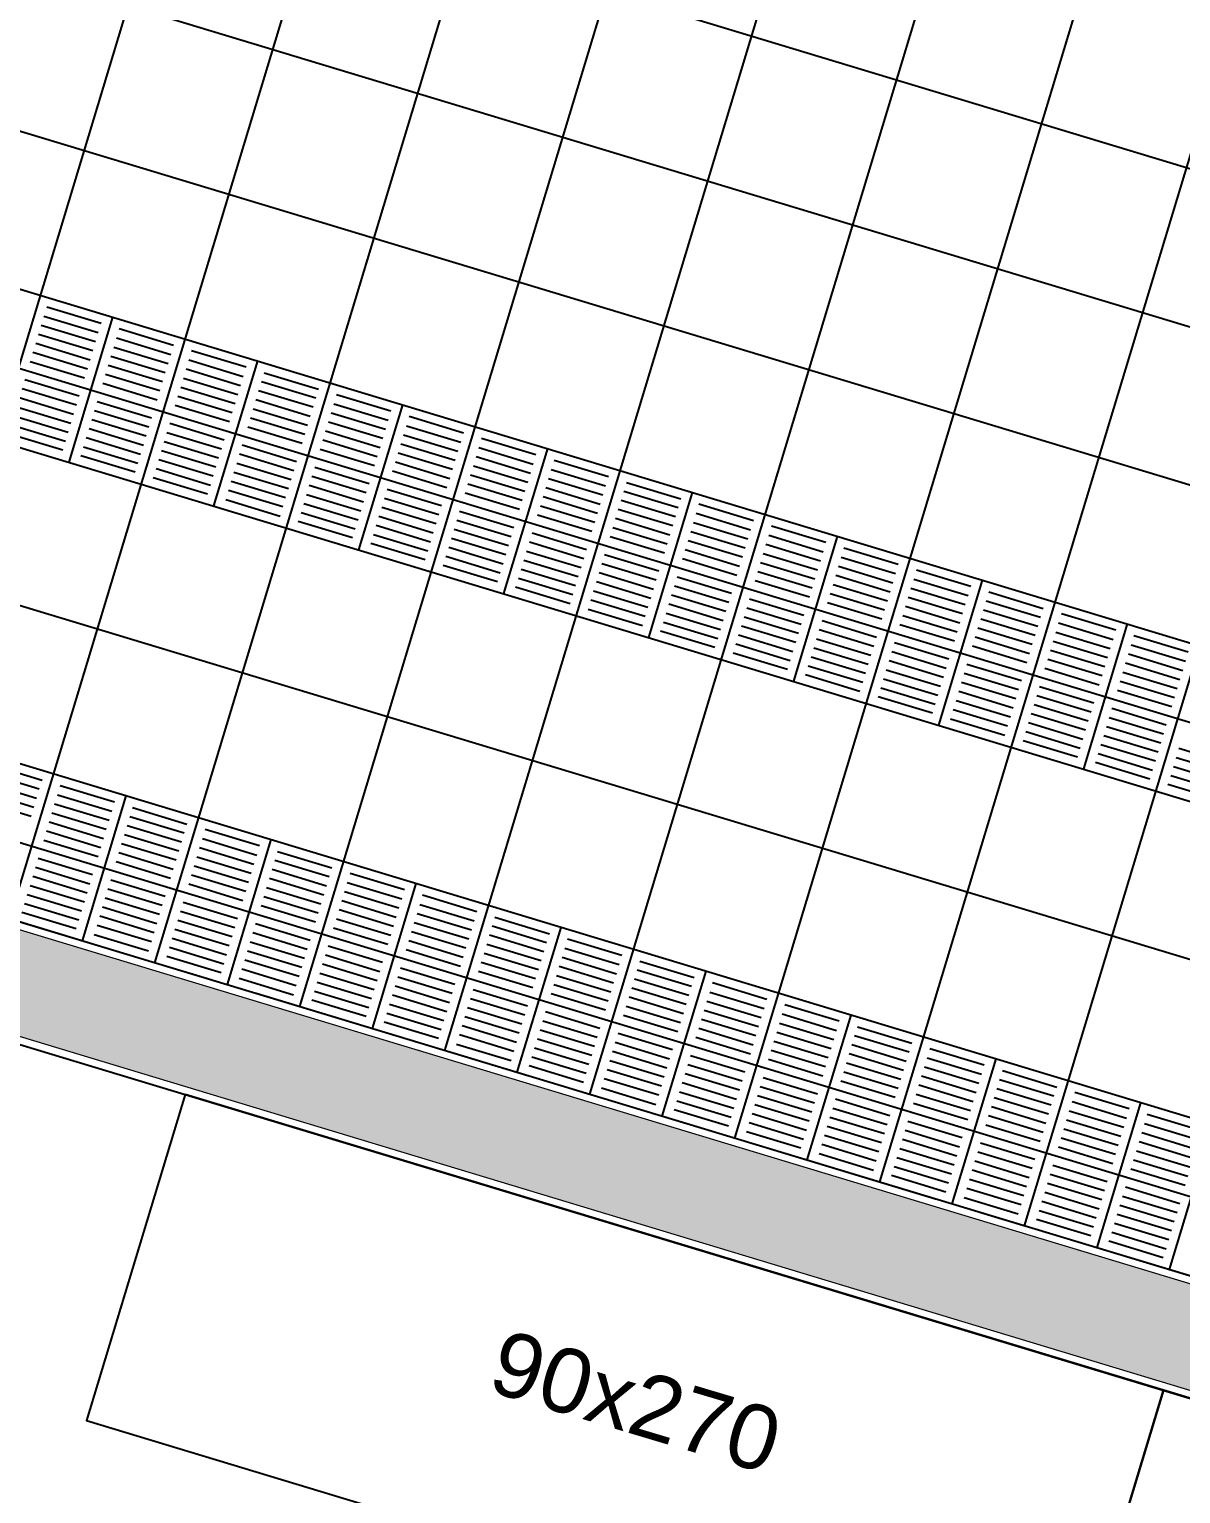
# Model space of a CAD drawing. Header units: inches. Extents: x -309 to 190, y -1585 to -1350.
# Drawn here: x -199.453 to -196.411, y -1378.239 to -1374.371 of the extents above; entities that cross this region are included whole.
import ezdxf

# ---------------------------------------------------------------- set-up
doc = ezdxf.new("R2010")
doc.units = ezdxf.units.IN
doc.header["$MEASUREMENT"] = 0
doc.linetypes.add('CENTER2', pattern=[1.125, 0.75, -0.125, 0.125, -0.125])
doc.linetypes.add('HIDDEN', pattern=[0.375, 0.25, -0.125])
doc.layers.get('0').update_dxf_attribs({"color": 9, "linetype": 'CONTINUOUS'})
for name, color, linetype in [('10-TEXTO', 9, 'CONTINUOUS'), ('CIEGOS', 9, 'CONTINUOUS'), ('DET', 9, 'CONTINUOUS'), ('lm', 9, 'HIDDEN'), ('NO VIDENTES', 9, 'CONTINUOUS'), ('REVOQUE', 9, 'CONTINUOUS')]:
    doc.layers.add(name, color=color, linetype=linetype)
doc.layers.add('MURO 27', color=9, linetype='CONTINUOUS', lineweight=9)
doc.styles.add('ROMANS', font='arial.ttf')

msp = doc.modelspace()

# ---------------------------------------------------------------- hatches: boundary and pattern name
at = {"layer": 'MURO 27'}
h = msp.add_hatch(color=256, dxfattribs=at)
h.paths.add_polyline_path([(-206.8918, -1375.3082), (-211.4118, -1375.3082), (-211.4118, -1375.5782), (-208.6918, -1375.5782), (-208.6918, -1379.1682), (-208.4218, -1379.1682), (-208.4218, -1375.5782), (-206.8918, -1375.5782)])
h.paths.add_polyline_path([(-204.0482, -1375.6497), (-204.3067, -1375.5715), (-204.5294, -1376.3082), (-206.1218, -1376.3082), (-206.1218, -1375.3082), (-206.6218, -1375.3082), (-206.6218, -1375.5782), (-206.3918, -1375.5782), (-206.3918, -1376.3082), (-206.6218, -1376.3082), (-206.6218, -1375.9682), (-206.8918, -1375.9682), (-206.8918, -1378.8982), (-207.5818, -1378.8982), (-207.5818, -1379.1682), (-206.8918, -1379.1682), (-206.8918, -1378.9882), (-206.6218, -1378.9882), (-206.6218, -1376.5782), (-204.329, -1376.5782)])
h.paths.add_polyline_path([(-203.7499, -1375.4578), (-203.8281, -1375.7163), (-192.2851, -1379.2072), (-192.2851, -1379.1382), (-192.2261, -1378.943)])
h.paths.add_polyline_path([(-191.707, -1379.0999), (-191.7851, -1379.3584), (-184.6557, -1381.5145), (-184.5775, -1381.2561)])
h.paths.add_polyline_path([(-184.2118, -1381.8667), (-184.4818, -1381.8667), (-184.4818, -1383.6882), (-184.2118, -1383.6882)])
h.paths.add_polyline_path([(-184.2118, -1383.8882), (-184.4818, -1383.8882), (-184.4818, -1389.5882), (-184.2118, -1389.5882)])
h.paths.add_polyline_path([(-184.2118, -1389.7882), (-184.4818, -1389.7882), (-184.4818, -1395.4882), (-184.2118, -1395.4882)])
h.paths.add_polyline_path([(-184.2118, -1395.6882), (-184.4818, -1395.6882), (-184.4818, -1398.7382), (-184.2118, -1398.7382)])
h.paths.add_polyline_path([(-184.2118, -1399.9782), (-184.4818, -1399.9782), (-184.4818, -1401.2382), (-184.2118, -1401.2382)])
h.paths.add_polyline_path([(-184.2118, -1413.5382), (-184.4818, -1413.5382), (-184.4818, -1419.1182), (-184.2118, -1419.1182)])
h.paths.add_polyline_path([(-184.2118, -1410.6582), (-184.4818, -1410.6582), (-184.4818, -1410.8982), (-184.2118, -1410.8982)])
h.paths.add_polyline_path([(-199.2985, -1419.1182), (-206.0818, -1419.1182), (-206.0818, -1419.3882), (-199.2985, -1419.3882)])
h.paths.add_polyline_path([(-207.1218, -1419.1182), (-234.1018, -1419.1182), (-234.1018, -1419.3882), (-207.1218, -1419.3882)])
h.paths.add_polyline_path([(-192.0152, -1419.1182), (-198.7985, -1419.1182), (-198.7985, -1419.3882), (-192.0152, -1419.3882)])
h.paths.add_polyline_path([(-184.7118, -1419.1182), (-191.5152, -1419.1182), (-191.5152, -1419.3882), (-184.7118, -1419.3882)])
h.paths.add_polyline_path([(-234.3318, -1413.5382), (-234.6018, -1413.5382), (-234.6018, -1419.1182), (-234.3318, -1419.1182)])
h.paths.add_polyline_path([(-234.3318, -1407.6382), (-234.6018, -1407.6382), (-234.6018, -1413.0382), (-234.3318, -1413.0382)])
h.paths.add_polyline_path([(-234.3318, -1401.7382), (-234.6018, -1401.7382), (-234.6018, -1407.1382), (-234.3318, -1407.1382)])
h.paths.add_polyline_path([(-234.3318, -1398.0282), (-234.6018, -1398.0282), (-234.6018, -1401.2382), (-234.3318, -1401.2382)])
h.paths.add_polyline_path([(-234.3318, -1384.0382), (-234.6018, -1384.0382), (-234.6018, -1389.4382), (-234.3318, -1389.4382)])
h.paths.add_polyline_path([(-234.3318, -1389.9382), (-234.6018, -1389.9382), (-234.6018, -1395.3382), (-234.3318, -1395.3382)])
h.paths.add_polyline_path([(-234.3318, -1379.3782), (-234.6018, -1379.3782), (-234.6018, -1382.0482), (-234.3318, -1382.0482)])
h.paths.add_polyline_path([(-234.3318, -1382.5882), (-234.6018, -1382.5882), (-234.6018, -1383.5382), (-234.3318, -1383.5382)])
h.paths.add_polyline_path([(-206.6218, -1389.9382), (-206.8918, -1389.9382), (-206.8918, -1395.3382), (-206.6218, -1395.3382)])
h.paths.add_polyline_path([(-206.6218, -1384.0382), (-206.8918, -1384.0382), (-206.8918, -1389.4382), (-206.6218, -1389.4382)])
h.paths.add_polyline_path([(-206.6218, -1379.4882), (-206.8918, -1379.4882), (-206.8918, -1383.5382), (-206.6218, -1383.5382)])
h.paths.add_polyline_path([(-206.6218, -1398.0282), (-206.8918, -1398.0282), (-206.8918, -1401.2382), (-206.6218, -1401.2382)])
h.paths.add_polyline_path([(-206.6218, -1401.7382), (-206.8918, -1401.7382), (-206.8918, -1407.1382), (-206.6218, -1407.1382)])
h.paths.add_polyline_path([(-206.6218, -1407.6382), (-206.8918, -1407.6382), (-206.8918, -1407.7482), (-206.6218, -1407.7482)])

# ---------------------------------------------------------------- linework, layer by layer
for points in [[(-196.4569, -1377.9664), (-199.0413, -1377.1848), (-199.3018, -1378.0463), (-196.7174, -1378.8279)], [(-193.8725, -1378.748), (-196.4569, -1377.9664), (-196.7174, -1378.8279), (-194.1331, -1379.6095)]]:
    msp.add_lwpolyline(points, close=True)
at = {"layer": 'CIEGOS'}
for points in [[(-204.0052, -1373.6882), (-171.8211, -1383.4215)], [(-204.0644, -1374.0882), (-172.0635, -1383.7661)], [(-204.1827, -1374.8882), (-172.5483, -1384.4553)]]:
    msp.add_lwpolyline(points, dxfattribs=at)
at = {"layer": 'DET'}
for points in [[(-203.8277, -1372.4882), (-171.094, -1382.3877)], [(-203.8883, -1372.8882), (-171.336, -1382.7329)], [(-199.8867, -1376.6053), (-198.7722, -1372.9201)], [(-199.5038, -1376.7211), (-198.3893, -1373.0359)], [(-199.1209, -1376.8369), (-198.0064, -1373.1517)], [(-203.946, -1373.2882), (-171.5788, -1383.0769)], [(-198.738, -1376.9527), (-197.6235, -1373.2675)], [(-198.3552, -1377.0685), (-197.2407, -1373.3833)], [(-197.9723, -1377.1843), (-196.8578, -1373.4991)], [(-197.5894, -1377.3), (-196.4749, -1373.6149)], [(-197.2065, -1377.4158), (-196.092, -1373.7307)], [(-196.8237, -1377.5316), (-195.7092, -1373.8465)], [(-204.0348, -1373.8882), (-171.9423, -1383.5938)], [(-196.4408, -1377.6474), (-195.3263, -1373.9623)], [(-204.1235, -1374.4882), (-172.3059, -1384.1107)], [(-204.2123, -1375.0882), (-172.6803, -1384.6243)], [(-199.3478, -1375.5146), (-199.2321, -1375.1317)], [(-198.965, -1375.6304), (-198.8492, -1375.2475)], [(-198.5821, -1375.7462), (-198.4663, -1375.3633)], [(-198.1992, -1375.8619), (-198.0834, -1375.4791)], [(-197.8164, -1375.9777), (-197.7006, -1375.5949)], [(-197.4335, -1376.0935), (-197.3177, -1375.7107)], [(-197.0506, -1376.2093), (-196.9348, -1375.8264)], [(-196.6677, -1376.3251), (-196.5519, -1375.9422)], [(-199.3123, -1376.779), (-199.1966, -1376.3961)], [(-198.9295, -1376.8948), (-198.8137, -1376.5119)], [(-198.5466, -1377.0106), (-198.4308, -1376.6277)], [(-198.1637, -1377.1264), (-198.0479, -1376.7435)], [(-197.7809, -1377.2421), (-197.6651, -1376.8593)], [(-197.398, -1377.3579), (-197.2822, -1376.9751)]]:
    msp.add_lwpolyline(points, dxfattribs=at)
at = {"layer": 'lm', "linetype": 'CENTER2'}
msp.add_lwpolyline([(-206.3913, -1374.6381), (-171.2368, -1385.2698)], dxfattribs=at)
at = {"layer": 'MURO 27'}
for points in [[(-206.6218, -1375.3082), (-206.1218, -1375.3082), (-206.1218, -1376.3082), (-204.5294, -1376.3082), (-204.2285, -1375.3131), (-184.5775, -1381.2561)], [(-206.6218, -1376.5782), (-204.329, -1376.5782), (-204.0482, -1375.6497), (-184.6557, -1381.5145)]]:
    msp.add_lwpolyline(points, dxfattribs=at)
at = {"layer": 'NO VIDENTES'}
for p, q in [((-199.2632, -1375.1484), (-199.4068, -1375.105)), ((-199.414, -1375.1289), (-199.2705, -1375.1723)), ((-199.4285, -1375.1767), (-199.2849, -1375.2202)), ((-199.4213, -1375.1528), (-199.2777, -1375.1962)), ((-199.2226, -1375.1868), (-199.079, -1375.2302)), ((-199.0718, -1375.2063), (-199.2154, -1375.1629)), ((-199.443, -1375.2246), (-199.2994, -1375.268)), ((-199.4357, -1375.2007), (-199.2922, -1375.2441)), ((-199.2298, -1375.2107), (-199.0863, -1375.2541)), ((-198.8803, -1375.2642), (-199.0239, -1375.2207)), ((-199.4502, -1375.2485), (-199.3066, -1375.292)), ((-199.2443, -1375.2586), (-199.1007, -1375.302)), ((-199.2371, -1375.2346), (-199.0935, -1375.2781)), ((-199.0312, -1375.2447), (-198.8876, -1375.2881)), ((-199.4647, -1375.2964), (-199.3211, -1375.3398)), ((-199.2515, -1375.2825), (-199.108, -1375.3259)), ((-199.0456, -1375.2925), (-198.9021, -1375.336)), ((-199.0384, -1375.2686), (-198.8948, -1375.312)), ((-198.6961, -1375.346), (-198.8397, -1375.3026)), ((-198.8325, -1375.2786), (-198.6889, -1375.3221)), ((-199.4719, -1375.3203), (-199.3284, -1375.3637)), ((-199.2588, -1375.3064), (-199.1152, -1375.3499)), ((-199.0601, -1375.3404), (-198.9165, -1375.3838)), ((-199.0529, -1375.3165), (-198.9093, -1375.3599)), ((-198.7034, -1375.3699), (-198.847, -1375.3265)), ((-198.4975, -1375.38), (-198.641, -1375.3365)), ((-199.4864, -1375.3682), (-199.3428, -1375.4116)), ((-199.4792, -1375.3443), (-199.3356, -1375.3877)), ((-199.2805, -1375.3782), (-199.1369, -1375.4216)), ((-199.2733, -1375.3543), (-199.1297, -1375.3977)), ((-199.0673, -1375.3643), (-198.9238, -1375.4077)), ((-198.7179, -1375.4178), (-198.8614, -1375.3744)), ((-198.7106, -1375.3939), (-198.8542, -1375.3504)), ((-198.6483, -1375.3605), (-198.5047, -1375.4039)), ((-199.5009, -1375.416), (-199.3573, -1375.4595)), ((-199.4936, -1375.3921), (-199.3501, -1375.4355)), ((-199.2877, -1375.4021), (-199.1442, -1375.4456)), ((-199.0818, -1375.4122), (-198.9382, -1375.4556)), ((-198.7251, -1375.4417), (-198.8687, -1375.3983)), ((-198.6628, -1375.4083), (-198.5192, -1375.4518)), ((-198.6555, -1375.3844), (-198.5119, -1375.4278)), ((-198.4568, -1375.4184), (-198.3133, -1375.4618)), ((-198.306, -1375.4379), (-198.4496, -1375.3944)), ((-199.3645, -1375.4834), (-199.5081, -1375.44)), ((-199.3022, -1375.45), (-199.1586, -1375.4934)), ((-199.295, -1375.4261), (-199.1514, -1375.4695)), ((-199.0891, -1375.4361), (-198.9455, -1375.4795)), ((-198.7323, -1375.4656), (-198.8759, -1375.4222)), ((-198.6772, -1375.4562), (-198.5337, -1375.4996)), ((-198.67, -1375.4323), (-198.5264, -1375.4757)), ((-198.4641, -1375.4423), (-198.3205, -1375.4857)), ((-198.1146, -1375.4958), (-198.2582, -1375.4523)), ((-199.1731, -1375.5413), (-199.3167, -1375.4979)), ((-199.3094, -1375.4739), (-199.1659, -1375.5174)), ((-199.1035, -1375.484), (-198.96, -1375.5274)), ((-199.0963, -1375.46), (-198.9527, -1375.5035)), ((-198.754, -1375.5374), (-198.8976, -1375.494)), ((-198.7468, -1375.5135), (-198.8904, -1375.4701)), ((-198.6845, -1375.4801), (-198.5409, -1375.5235)), ((-198.4786, -1375.4902), (-198.335, -1375.5336)), ((-198.4713, -1375.4662), (-198.3277, -1375.5096)), ((-198.2654, -1375.4763), (-198.1218, -1375.5197)), ((-199.118, -1375.5318), (-198.9744, -1375.5753)), ((-199.1108, -1375.5079), (-198.9672, -1375.5513)), ((-198.7613, -1375.5614), (-198.9049, -1375.5179)), ((-198.6989, -1375.528), (-198.5554, -1375.5714)), ((-198.4858, -1375.5141), (-198.3422, -1375.5575)), ((-198.2799, -1375.5241), (-198.1363, -1375.5675)), ((-198.2726, -1375.5002), (-198.1291, -1375.5436)), ((-198.074, -1375.5342), (-197.9304, -1375.5776)), ((-197.9232, -1375.5536), (-198.0667, -1375.5102)), ((-198.9817, -1375.5992), (-199.1252, -1375.5558)), ((-198.7758, -1375.6092), (-198.9193, -1375.5658)), ((-198.7685, -1375.5853), (-198.9121, -1375.5419)), ((-198.7062, -1375.5519), (-198.5626, -1375.5953)), ((-198.493, -1375.538), (-198.3495, -1375.5814)), ((-198.2944, -1375.572), (-198.1508, -1375.6154)), ((-198.2871, -1375.548), (-198.1435, -1375.5915)), ((-198.0812, -1375.5581), (-197.9376, -1375.6015)), ((-197.8753, -1375.5681), (-197.7317, -1375.6115)), ((-198.9338, -1375.6137), (-198.7902, -1375.6571)), ((-198.783, -1375.6332), (-198.9266, -1375.5897)), ((-198.7207, -1375.5998), (-198.5771, -1375.6432)), ((-198.7134, -1375.5758), (-198.5698, -1375.6193)), ((-198.5147, -1375.6098), (-198.3712, -1375.6532)), ((-198.5075, -1375.5859), (-198.3639, -1375.6293)), ((-198.3016, -1375.5959), (-198.158, -1375.6393)), ((-198.0957, -1375.6059), (-197.9521, -1375.6494)), ((-198.0884, -1375.582), (-197.9449, -1375.6254)), ((-197.739, -1375.6355), (-197.8825, -1375.5921)), ((-198.7351, -1375.6476), (-198.5916, -1375.691)), ((-198.7279, -1375.6237), (-198.5843, -1375.6671)), ((-198.522, -1375.6337), (-198.3784, -1375.6772)), ((-198.3161, -1375.6438), (-198.1725, -1375.6872)), ((-198.1029, -1375.6299), (-197.9593, -1375.6733)), ((-197.7534, -1375.6833), (-197.897, -1375.6399)), ((-197.7462, -1375.6594), (-197.8898, -1375.616)), ((-197.6911, -1375.6499), (-197.5475, -1375.6934)), ((-197.5403, -1375.6694), (-197.6839, -1375.626)), ((-198.5988, -1375.715), (-198.7424, -1375.6716)), ((-198.5365, -1375.6816), (-198.3929, -1375.725)), ((-198.5292, -1375.6577), (-198.3856, -1375.7011)), ((-198.3305, -1375.6916), (-198.187, -1375.735)), ((-198.3233, -1375.6677), (-198.1797, -1375.7111)), ((-198.1102, -1375.6538), (-197.9666, -1375.6972)), ((-197.7679, -1375.7312), (-197.9115, -1375.6878)), ((-197.7607, -1375.7073), (-197.9042, -1375.6638)), ((-197.6983, -1375.6739), (-197.5548, -1375.7173)), ((-197.3488, -1375.7273), (-197.4924, -1375.6839)), ((-198.4074, -1375.7729), (-198.5509, -1375.7295)), ((-198.5437, -1375.7055), (-198.4001, -1375.7489)), ((-198.3378, -1375.7156), (-198.1942, -1375.759)), ((-198.1319, -1375.7256), (-197.9883, -1375.769)), ((-198.1246, -1375.7017), (-197.9811, -1375.7451)), ((-197.7751, -1375.7551), (-197.9187, -1375.7117)), ((-197.7128, -1375.7217), (-197.5692, -1375.7652)), ((-197.7056, -1375.6978), (-197.562, -1375.7412)), ((-197.4997, -1375.7078), (-197.3561, -1375.7513)), ((-198.3523, -1375.7634), (-198.2087, -1375.8068)), ((-198.345, -1375.7395), (-198.2014, -1375.7829)), ((-198.1391, -1375.7495), (-197.9955, -1375.7929)), ((-197.7896, -1375.803), (-197.9332, -1375.7596)), ((-197.72, -1375.7457), (-197.5765, -1375.7891)), ((-197.5141, -1375.7557), (-197.3706, -1375.7991)), ((-197.5069, -1375.7318), (-197.3633, -1375.7752)), ((-197.3082, -1375.7657), (-197.1646, -1375.8092)), ((-197.1574, -1375.7852), (-197.301, -1375.7418)), ((-198.2159, -1375.8308), (-198.3595, -1375.7873)), ((-198.1536, -1375.7974), (-198.01, -1375.8408)), ((-198.1463, -1375.7735), (-198.0028, -1375.8169)), ((-197.8041, -1375.8508), (-197.9477, -1375.8074)), ((-197.7969, -1375.8269), (-197.9404, -1375.7835)), ((-197.7273, -1375.7696), (-197.5837, -1375.813)), ((-197.5286, -1375.8036), (-197.385, -1375.847)), ((-197.5214, -1375.7796), (-197.3778, -1375.8231)), ((-197.3155, -1375.7897), (-197.1719, -1375.8331)), ((-196.966, -1375.8431), (-197.1096, -1375.7997)), ((-198.0245, -1375.8887), (-198.1681, -1375.8452)), ((-198.1608, -1375.8213), (-198.0172, -1375.8647)), ((-197.8113, -1375.8748), (-197.9549, -1375.8313)), ((-197.749, -1375.8414), (-197.6054, -1375.8848)), ((-197.7418, -1375.8175), (-197.5982, -1375.8609)), ((-197.5358, -1375.8275), (-197.3923, -1375.8709)), ((-197.3299, -1375.8375), (-197.1864, -1375.881)), ((-197.3227, -1375.8136), (-197.1791, -1375.857)), ((-197.1168, -1375.8236), (-196.9732, -1375.8671)), ((-197.8258, -1375.9226), (-197.9694, -1375.8792)), ((-197.8186, -1375.8987), (-197.9621, -1375.8553)), ((-197.7562, -1375.8653), (-197.6127, -1375.9087)), ((-197.5503, -1375.8754), (-197.4067, -1375.9188)), ((-197.3372, -1375.8615), (-197.1936, -1375.9049)), ((-197.1313, -1375.8715), (-196.9877, -1375.9149)), ((-197.124, -1375.8476), (-196.9804, -1375.891)), ((-196.7818, -1375.925), (-196.9254, -1375.8815)), ((-196.9181, -1375.8576), (-196.7745, -1375.901)), ((-197.9766, -1375.9031), (-197.833, -1375.9466)), ((-197.7707, -1375.9132), (-197.6271, -1375.9566)), ((-197.7635, -1375.8892), (-197.6199, -1375.9327)), ((-197.5648, -1375.9232), (-197.4212, -1375.9666)), ((-197.5576, -1375.8993), (-197.414, -1375.9427)), ((-197.3444, -1375.8854), (-197.2008, -1375.9288)), ((-197.1457, -1375.9194), (-197.0022, -1375.9628)), ((-197.1385, -1375.8954), (-196.9949, -1375.9388)), ((-196.789, -1375.9489), (-196.9326, -1375.9055)), ((-196.5831, -1375.9589), (-196.7267, -1375.9155)), ((-197.6416, -1376.0045), (-197.7852, -1375.961)), ((-197.7779, -1375.9371), (-197.6344, -1375.9805)), ((-197.572, -1375.9471), (-197.4285, -1375.9906)), ((-197.3661, -1375.9572), (-197.2225, -1376.0006)), ((-197.3589, -1375.9332), (-197.2153, -1375.9767)), ((-197.153, -1375.9433), (-197.0094, -1375.9867)), ((-196.8035, -1375.9967), (-196.9471, -1375.9533)), ((-196.7962, -1375.9728), (-196.9398, -1375.9294)), ((-196.7339, -1375.9394), (-196.5903, -1375.9828)), ((-197.5865, -1375.995), (-197.4429, -1376.0384)), ((-197.5793, -1375.9711), (-197.4357, -1376.0145)), ((-197.3734, -1375.9811), (-197.2298, -1376.0245)), ((-197.1674, -1375.9911), (-197.0239, -1376.0346)), ((-196.818, -1376.0446), (-196.9615, -1376.0012)), ((-196.8107, -1376.0207), (-196.9543, -1375.9772)), ((-196.7484, -1375.9873), (-196.6048, -1376.0307)), ((-196.7412, -1375.9634), (-196.5976, -1376.0068)), ((-196.5425, -1375.9973), (-196.3989, -1376.0407)), ((-196.3917, -1376.0168), (-196.5352, -1375.9734)), ((-197.4502, -1376.0624), (-197.5937, -1376.0189)), ((-197.3878, -1376.029), (-197.2443, -1376.0724)), ((-197.3806, -1376.005), (-197.237, -1376.0485)), ((-197.1819, -1376.039), (-197.0383, -1376.0824)), ((-197.1747, -1376.0151), (-197.0311, -1376.0585)), ((-196.7629, -1376.0351), (-196.6193, -1376.0786)), ((-196.7556, -1376.0112), (-196.612, -1376.0546)), ((-196.5497, -1376.0213), (-196.4061, -1376.0647)), ((-197.2587, -1376.1202), (-197.4023, -1376.0768)), ((-197.3951, -1376.0529), (-197.2515, -1376.0963)), ((-197.1892, -1376.0629), (-197.0456, -1376.1064)), ((-196.8397, -1376.1164), (-196.9832, -1376.073)), ((-196.8324, -1376.0925), (-196.976, -1376.049)), ((-196.7701, -1376.0591), (-196.6265, -1376.1025)), ((-196.5642, -1376.0691), (-196.4206, -1376.1125)), ((-196.557, -1376.0452), (-196.4134, -1376.0886)), ((-197.2036, -1376.1108), (-197.0601, -1376.1542)), ((-197.1964, -1376.0869), (-197.0528, -1376.1303)), ((-196.8469, -1376.1403), (-196.9905, -1376.0969)), ((-196.7846, -1376.1069), (-196.641, -1376.1504)), ((-196.5787, -1376.117), (-196.4351, -1376.1604)), ((-196.5714, -1376.093), (-196.4278, -1376.1365)), ((-197.0673, -1376.1781), (-197.2109, -1376.1347)), ((-196.8614, -1376.1882), (-197.005, -1376.1448)), ((-196.8541, -1376.1642), (-196.9977, -1376.1208)), ((-196.799, -1376.1548), (-196.6555, -1376.1982)), ((-196.7918, -1376.1309), (-196.6482, -1376.1743)), ((-197.0194, -1376.1926), (-196.8759, -1376.236)), ((-196.8686, -1376.2121), (-197.0122, -1376.1687)), ((-196.8063, -1376.1787), (-196.6627, -1376.2221)), ((-196.6004, -1376.1888), (-196.4568, -1376.2322)), ((-196.5931, -1376.1648), (-196.4496, -1376.2083)), ((-196.8208, -1376.2266), (-196.6772, -1376.27)), ((-196.8135, -1376.2027), (-196.6699, -1376.2461)), ((-196.6076, -1376.2127), (-196.464, -1376.2561)), ((-196.6844, -1376.2939), (-196.828, -1376.2505)), ((-196.6221, -1376.2605), (-196.4785, -1376.304)), ((-196.6148, -1376.2366), (-196.4713, -1376.28)), ((-196.4162, -1376.2706), (-196.2726, -1376.314)), ((-196.493, -1376.3518), (-196.6366, -1376.3084)), ((-196.6293, -1376.2845), (-196.4857, -1376.3279)), ((-196.4234, -1376.2945), (-196.2798, -1376.3379)), ((-199.4264, -1376.3788), (-199.57, -1376.3354)), ((-199.5627, -1376.3115), (-199.4192, -1376.3549)), ((-196.4379, -1376.3424), (-196.2943, -1376.3858)), ((-196.4306, -1376.3184), (-196.2871, -1376.3619)), ((-199.4409, -1376.4267), (-199.5844, -1376.3833)), ((-199.4336, -1376.4028), (-199.5772, -1376.3593)), ((-199.2277, -1376.4128), (-199.3713, -1376.3694)), ((-196.3015, -1376.4097), (-196.4451, -1376.3663)), ((-199.4481, -1376.4506), (-199.5917, -1376.4072)), ((-199.3858, -1376.4172), (-199.2422, -1376.4607)), ((-199.3785, -1376.3933), (-199.235, -1376.4367)), ((-199.4002, -1376.4651), (-199.2567, -1376.5085)), ((-199.393, -1376.4412), (-199.2494, -1376.4846)), ((-199.0435, -1376.4946), (-199.1871, -1376.4512)), ((-199.1799, -1376.4273), (-199.0363, -1376.4707)), ((-199.4075, -1376.489), (-199.2639, -1376.5324)), ((-199.058, -1376.5425), (-199.2016, -1376.4991)), ((-199.0508, -1376.5185), (-199.1943, -1376.4751)), ((-198.8448, -1376.5286), (-198.9884, -1376.4852)), ((-199.4147, -1376.5129), (-199.2711, -1376.5564)), ((-199.0652, -1376.5664), (-199.2088, -1376.523)), ((-199.0029, -1376.533), (-198.8593, -1376.5764)), ((-198.9957, -1376.5091), (-198.8521, -1376.5525)), ((-199.4292, -1376.5608), (-199.2856, -1376.6042)), ((-199.0797, -1376.6143), (-199.2233, -1376.5708)), ((-199.0725, -1376.5903), (-199.216, -1376.5469)), ((-199.0174, -1376.5809), (-198.8738, -1376.6243)), ((-199.0101, -1376.557), (-198.8666, -1376.6004)), ((-198.6606, -1376.6104), (-198.8042, -1376.567)), ((-198.797, -1376.5431), (-198.6534, -1376.5865)), ((-199.4437, -1376.6087), (-199.3001, -1376.6521)), ((-199.4364, -1376.5847), (-199.2929, -1376.6282)), ((-199.0942, -1376.6621), (-199.2378, -1376.6187)), ((-199.0246, -1376.6048), (-198.881, -1376.6482)), ((-198.6751, -1376.6583), (-198.8187, -1376.6148)), ((-198.6679, -1376.6343), (-198.8115, -1376.5909)), ((-198.462, -1376.6444), (-198.6055, -1376.601)), ((-199.4581, -1376.6565), (-199.3146, -1376.6999)), ((-199.4509, -1376.6326), (-199.3073, -1376.676)), ((-199.1014, -1376.6861), (-199.245, -1376.6426)), ((-199.0318, -1376.6287), (-198.8883, -1376.6722)), ((-198.6824, -1376.6822), (-198.8259, -1376.6388)), ((-198.62, -1376.6488), (-198.4764, -1376.6922)), ((-198.6128, -1376.6249), (-198.4692, -1376.6683)), ((-199.4654, -1376.6805), (-199.3218, -1376.7239)), ((-199.1159, -1376.7339), (-199.2595, -1376.6905)), ((-199.1087, -1376.71), (-199.2522, -1376.6666)), ((-199.0463, -1376.6766), (-198.9027, -1376.72)), ((-198.6968, -1376.7301), (-198.8404, -1376.6866)), ((-198.6896, -1376.7061), (-198.8332, -1376.6627)), ((-198.6345, -1376.6967), (-198.4909, -1376.7401)), ((-198.6273, -1376.6727), (-198.4837, -1376.7162)), ((-198.4213, -1376.6828), (-198.2778, -1376.7262)), ((-198.2705, -1376.7023), (-198.4141, -1376.6588)), ((-199.329, -1376.7478), (-199.4726, -1376.7044)), ((-199.1231, -1376.7578), (-199.2667, -1376.7144)), ((-199.0608, -1376.7245), (-198.9172, -1376.7679)), ((-199.0536, -1376.7005), (-198.91, -1376.7439)), ((-198.7113, -1376.7779), (-198.8549, -1376.7345)), ((-198.6417, -1376.7206), (-198.4982, -1376.764)), ((-198.4358, -1376.7306), (-198.2922, -1376.7741)), ((-198.4286, -1376.7067), (-198.285, -1376.7501)), ((-198.2227, -1376.7167), (-198.0791, -1376.7602)), ((-199.2812, -1376.7623), (-199.1376, -1376.8057)), ((-199.1304, -1376.7818), (-199.2739, -1376.7384)), ((-199.0753, -1376.7723), (-198.9317, -1376.8157)), ((-199.068, -1376.7484), (-198.9245, -1376.7918)), ((-198.7185, -1376.8018), (-198.8621, -1376.7584)), ((-198.649, -1376.7445), (-198.5054, -1376.788)), ((-198.4431, -1376.7546), (-198.2995, -1376.798)), ((-198.0936, -1376.808), (-198.2371, -1376.7646)), ((-198.0863, -1376.7841), (-198.2299, -1376.7407)), ((-197.8877, -1376.8181), (-198.0312, -1376.7746)), ((-199.0825, -1376.7962), (-198.9389, -1376.8397)), ((-198.733, -1376.8497), (-198.8766, -1376.8063)), ((-198.7258, -1376.8258), (-198.8694, -1376.7824)), ((-198.6634, -1376.7924), (-198.5199, -1376.8358)), ((-198.4575, -1376.8024), (-198.314, -1376.8458)), ((-198.4503, -1376.7785), (-198.3067, -1376.8219)), ((-198.108, -1376.8559), (-198.2516, -1376.8125)), ((-198.1008, -1376.832), (-198.2444, -1376.7885)), ((-198.0385, -1376.7986), (-197.8949, -1376.842)), ((-198.9462, -1376.8636), (-199.0897, -1376.8202)), ((-198.7403, -1376.8736), (-198.8838, -1376.8302)), ((-198.6779, -1376.8402), (-198.5343, -1376.8837)), ((-198.6707, -1376.8163), (-198.5271, -1376.8597)), ((-198.472, -1376.8503), (-198.3284, -1376.8937)), ((-198.1153, -1376.8798), (-198.2589, -1376.8364)), ((-198.0529, -1376.8464), (-197.9094, -1376.8899)), ((-198.0457, -1376.8225), (-197.9021, -1376.8659)), ((-197.8398, -1376.8325), (-197.6962, -1376.876)), ((-198.8983, -1376.8781), (-198.7547, -1376.9215)), ((-198.7475, -1376.8976), (-198.8911, -1376.8541)), ((-198.6924, -1376.8881), (-198.5488, -1376.9315)), ((-198.6852, -1376.8642), (-198.5416, -1376.9076)), ((-198.4792, -1376.8742), (-198.3357, -1376.9176)), ((-198.1225, -1376.9037), (-198.2661, -1376.8603)), ((-198.0602, -1376.8704), (-197.9166, -1376.9138)), ((-197.7107, -1376.9238), (-197.8543, -1376.8804)), ((-197.7035, -1376.8999), (-197.847, -1376.8565)), ((-197.5048, -1376.9339), (-197.6484, -1376.8904)), ((-198.6996, -1376.912), (-198.5561, -1376.9555)), ((-198.4937, -1376.9221), (-198.3501, -1376.9655)), ((-198.4865, -1376.8981), (-198.3429, -1376.9416)), ((-198.137, -1376.9516), (-198.2806, -1376.9082)), ((-198.0747, -1376.9182), (-197.9311, -1376.9616)), ((-198.0674, -1376.8943), (-197.9238, -1376.9377)), ((-197.7252, -1376.9717), (-197.8687, -1376.9283)), ((-197.7179, -1376.9477), (-197.8615, -1376.9043)), ((-197.6556, -1376.9144), (-197.512, -1376.9578)), ((-198.5633, -1376.9794), (-198.7069, -1376.936)), ((-198.501, -1376.946), (-198.3574, -1376.9894)), ((-198.1515, -1376.9995), (-198.295, -1376.956)), ((-198.1442, -1376.9755), (-198.2878, -1376.9321)), ((-198.0891, -1376.9661), (-197.9456, -1377.0095)), ((-197.7324, -1376.9956), (-197.876, -1376.9522)), ((-197.6701, -1376.9622), (-197.5265, -1377.0056)), ((-197.6628, -1376.9383), (-197.5193, -1376.9817)), ((-197.3133, -1376.9917), (-197.4569, -1376.9483)), ((-198.3719, -1377.0373), (-198.5154, -1376.9939)), ((-198.5082, -1376.9699), (-198.3646, -1377.0134)), ((-198.1659, -1377.0473), (-198.3095, -1377.0039)), ((-198.1587, -1377.0234), (-198.3023, -1376.98)), ((-198.0964, -1376.99), (-197.9528, -1377.0334)), ((-197.7396, -1377.0195), (-197.8832, -1376.9761)), ((-197.6773, -1376.9861), (-197.5337, -1377.0296)), ((-197.4714, -1376.9962), (-197.3278, -1377.0396)), ((-197.4642, -1376.9723), (-197.3206, -1377.0157)), ((-197.2655, -1377.0062), (-197.1219, -1377.0496)), ((-198.1732, -1377.0713), (-198.3168, -1377.0278)), ((-198.1108, -1377.0379), (-197.9673, -1377.0813)), ((-198.1036, -1377.0139), (-197.96, -1377.0574)), ((-197.7541, -1377.0674), (-197.8977, -1377.024)), ((-197.6918, -1377.034), (-197.5482, -1377.0774)), ((-197.6845, -1377.0101), (-197.541, -1377.0535)), ((-197.4859, -1377.044), (-197.3423, -1377.0875)), ((-197.4786, -1377.0201), (-197.3351, -1377.0635)), ((-197.1291, -1377.0736), (-197.2727, -1377.0302)), ((-198.324, -1377.0518), (-198.1804, -1377.0952)), ((-198.1181, -1377.0618), (-197.9745, -1377.1052)), ((-197.7686, -1377.1153), (-197.9122, -1377.0718)), ((-197.7614, -1377.0913), (-197.9049, -1377.0479)), ((-197.7063, -1377.0819), (-197.5627, -1377.1253)), ((-197.4931, -1377.068), (-197.3495, -1377.1114)), ((-197.1436, -1377.1214), (-197.2872, -1377.078)), ((-197.1364, -1377.0975), (-197.28, -1377.0541)), ((-196.9305, -1377.1075), (-197.0741, -1377.0641)), ((-197.989, -1377.1531), (-198.1326, -1377.1097)), ((-198.1253, -1377.0857), (-197.9817, -1377.1291)), ((-197.7831, -1377.1631), (-197.9266, -1377.1197)), ((-197.7758, -1377.1392), (-197.9194, -1377.0958)), ((-197.7135, -1377.1058), (-197.5699, -1377.1492)), ((-197.5003, -1377.0919), (-197.3568, -1377.1353)), ((-197.1509, -1377.1454), (-197.2944, -1377.1019)), ((-197.0885, -1377.112), (-196.9449, -1377.1554)), ((-197.0813, -1377.088), (-196.9377, -1377.1315)), ((-196.8826, -1377.122), (-196.739, -1377.1654)), ((-197.7903, -1377.187), (-197.9339, -1377.1436)), ((-197.728, -1377.1537), (-197.5844, -1377.1971)), ((-197.7207, -1377.1297), (-197.5772, -1377.1731)), ((-197.5148, -1377.1398), (-197.3712, -1377.1832)), ((-197.1653, -1377.1932), (-197.3089, -1377.1498)), ((-197.1581, -1377.1693), (-197.3017, -1377.1259)), ((-197.103, -1377.1598), (-196.9594, -1377.2033)), ((-197.0958, -1377.1359), (-196.9522, -1377.1793)), ((-196.7463, -1377.1894), (-196.8899, -1377.1459)), ((-197.9411, -1377.1676), (-197.7975, -1377.211)), ((-197.7352, -1377.1776), (-197.5916, -1377.221)), ((-197.5293, -1377.1876), (-197.3857, -1377.231)), ((-197.5221, -1377.1637), (-197.3785, -1377.2071)), ((-197.1798, -1377.2411), (-197.3234, -1377.1977)), ((-197.1102, -1377.1838), (-196.9667, -1377.2272)), ((-196.7607, -1377.2372), (-196.9043, -1377.1938)), ((-196.7535, -1377.2133), (-196.8971, -1377.1699)), ((-196.5476, -1377.2233), (-196.6912, -1377.1799)), ((-197.6061, -1377.2689), (-197.7497, -1377.2254)), ((-197.7424, -1377.2015), (-197.5989, -1377.2449)), ((-197.5438, -1377.2355), (-197.4002, -1377.2789)), ((-197.5365, -1377.2116), (-197.393, -1377.255)), ((-197.187, -1377.265), (-197.3306, -1377.2216)), ((-197.1175, -1377.2077), (-196.9739, -1377.2511)), ((-196.768, -1377.2612), (-196.9116, -1377.2177)), ((-196.7057, -1377.2278), (-196.5621, -1377.2712)), ((-196.6984, -1377.2038), (-196.5548, -1377.2473)), ((-196.3562, -1377.2812), (-196.4997, -1377.2378)), ((-197.551, -1377.2594), (-197.4074, -1377.3028)), ((-197.2015, -1377.3129), (-197.3451, -1377.2694)), ((-197.1943, -1377.2889), (-197.3379, -1377.2455)), ((-197.1319, -1377.2556), (-196.9884, -1377.299)), ((-196.7825, -1377.309), (-196.926, -1377.2656)), ((-196.7752, -1377.2851), (-196.9188, -1377.2417)), ((-196.7201, -1377.2756), (-196.5765, -1377.3191)), ((-196.7129, -1377.2517), (-196.5693, -1377.2951)), ((-196.507, -1377.2617), (-196.3634, -1377.3052)), ((-197.4147, -1377.3268), (-197.5582, -1377.2833)), ((-197.2088, -1377.3368), (-197.3523, -1377.2934)), ((-197.1464, -1377.3034), (-197.0028, -1377.3468)), ((-197.1392, -1377.2795), (-196.9956, -1377.3229)), ((-196.7969, -1377.3569), (-196.9405, -1377.3135)), ((-196.7274, -1377.2996), (-196.5838, -1377.343)), ((-196.5215, -1377.3096), (-196.3779, -1377.353)), ((-196.5142, -1377.2857), (-196.3706, -1377.3291)), ((-197.3668, -1377.3412), (-197.2232, -1377.3847)), ((-197.216, -1377.3607), (-197.3596, -1377.3173)), ((-197.1609, -1377.3513), (-197.0173, -1377.3947)), ((-197.1537, -1377.3273), (-197.0101, -1377.3708)), ((-196.8042, -1377.3808), (-196.9477, -1377.3374)), ((-196.7346, -1377.3235), (-196.591, -1377.3669)), ((-196.5287, -1377.3335), (-196.3851, -1377.3769)), ((-197.1681, -1377.3752), (-197.0246, -1377.4186)), ((-196.8186, -1377.4287), (-196.9622, -1377.3852)), ((-196.8114, -1377.4047), (-196.955, -1377.3613)), ((-196.7491, -1377.3713), (-196.6055, -1377.4148)), ((-196.5432, -1377.3814), (-196.3996, -1377.4248)), ((-196.5359, -1377.3575), (-196.3923, -1377.4009)), ((-197.0318, -1377.4426), (-197.1754, -1377.3991)), ((-196.8259, -1377.4526), (-196.9695, -1377.4092)), ((-196.7635, -1377.4192), (-196.62, -1377.4626)), ((-196.7563, -1377.3953), (-196.6127, -1377.4387)), ((-196.5576, -1377.4292), (-196.4141, -1377.4727)), ((-196.9839, -1377.457), (-196.8404, -1377.5005)), ((-196.8331, -1377.4765), (-196.9767, -1377.4331)), ((-196.778, -1377.4671), (-196.6344, -1377.5105)), ((-196.7708, -1377.4431), (-196.6272, -1377.4866)), ((-196.5649, -1377.4532), (-196.4213, -1377.4966)), ((-196.7853, -1377.491), (-196.6417, -1377.5344)), ((-196.5793, -1377.501), (-196.4358, -1377.5445)), ((-196.5721, -1377.4771), (-196.4285, -1377.5205)), ((-196.6489, -1377.5583), (-196.7925, -1377.5149)), ((-196.5866, -1377.525), (-196.443, -1377.5684)), ((-196.4575, -1377.6162), (-196.6011, -1377.5728)), ((-196.5938, -1377.5489), (-196.4502, -1377.5923))]:
    msp.add_line(p, q, dxfattribs=at)
for points in [[(-197.0151, -1377.4737), (-196.8993, -1377.0909)], [(-196.6322, -1377.5895), (-196.5164, -1377.2067)]]:
    msp.add_lwpolyline(points, dxfattribs=at)
at = {"layer": 'REVOQUE'}
for points in [[(-206.6018, -1375.2882), (-206.1018, -1375.2882), (-206.1018, -1376.2882), (-204.5443, -1376.2882), (-204.2418, -1375.2882), (-184.1918, -1381.3518)], [(-206.6018, -1376.5982), (-204.3142, -1376.5982), (-204.0349, -1375.6746), (-184.5018, -1381.5819)]]:
    msp.add_lwpolyline(points, dxfattribs=at)

# ---------------------------------------------------------------- texts
at = {"layer": '10-TEXTO', "insert": (-198.4648, -1377.7235), "char_height": 0.17, "width": 1.311748, "attachment_point": 1, "rotation": 343.3642, "style": 'ROMANS'}
msp.add_mtext('\\pi0.27691;90x270', dxfattribs=at)

doc.saveas('drawing.dxf')
